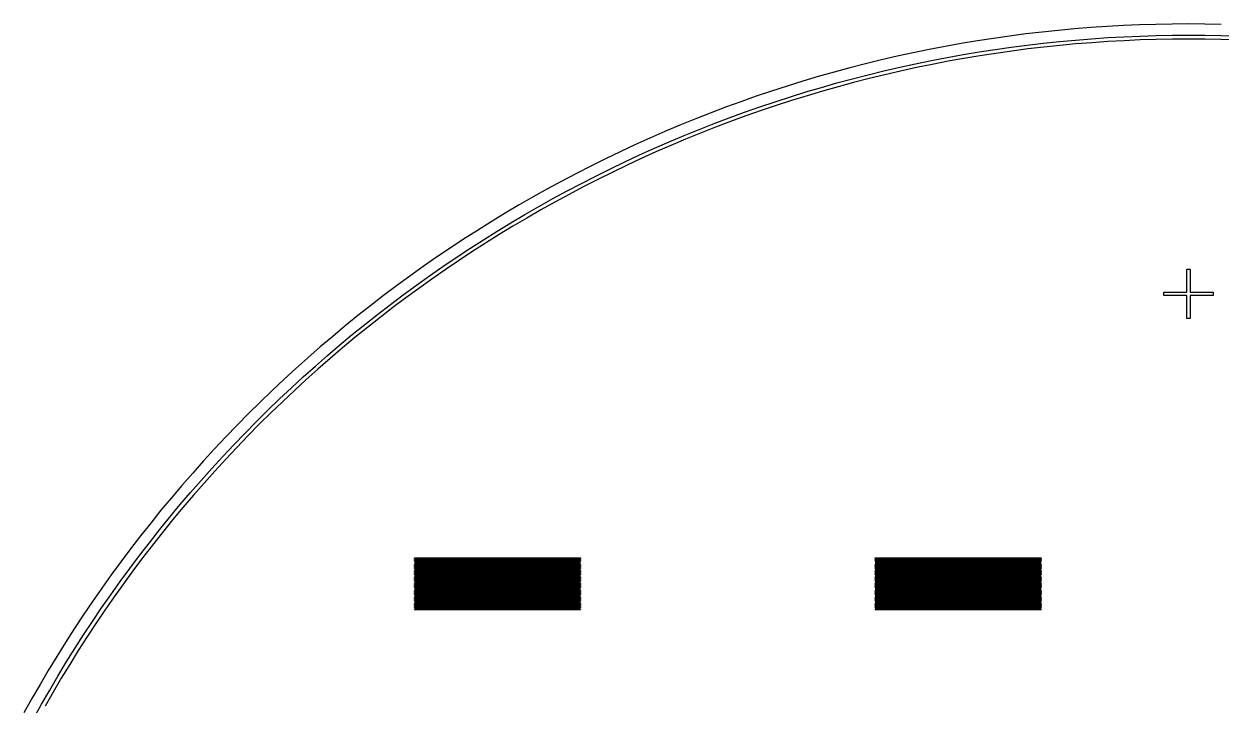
# Model space of a CAD drawing. Extents: x -16 to 83, y -18 to 83.
# Drawn here: x -11.99 to 33.48, y 56.89 to 82.75 of the extents above; entities that cross this region are included whole.
import ezdxf

# ---------------------------------------------------------------- set-up
doc = ezdxf.new("R2010")
doc.units = 0

msp = doc.modelspace()

# ---------------------------------------------------------------- linework, layer by layer
for p, q in [((26.0683, 82.3702), (25.4537, 82.2906)), ((26.6838, 82.4423), (26.0683, 82.3702)), ((27.3001, 82.5068), (26.6838, 82.4423)), ((27.9172, 82.5638), (27.3001, 82.5068)), ((28.535, 82.6132), (27.9172, 82.5638)), ((29.1533, 82.655), (28.535, 82.6132)), ((29.7721, 82.6892), (29.1533, 82.655)), ((30.3912, 82.7158), (29.7721, 82.6892)), ((31.0107, 82.7348), (30.3912, 82.7158)), ((31.6303, 82.7462), (31.0107, 82.7348)), ((31.0211, 82.3099), (31.6355, 82.3212)), ((32.25, 82.75), (31.6303, 82.7462)), ((31.6355, 82.3212), (32.25, 82.325)), ((32.8697, 82.7462), (32.25, 82.75)), ((32.25, 82.325), (32.8645, 82.3212)), ((32.8645, 82.3212), (33.4789, 82.3099)), ((33.4893, 82.7348), (32.8697, 82.7462)), ((23.0065, 81.8968), (22.3979, 81.7796)), ((23.6164, 82.0065), (23.0065, 81.8968)), ((24.2277, 82.1087), (23.6164, 82.0065)), ((24.8401, 82.2034), (24.2277, 82.1087)), ((25.4537, 82.2906), (24.8401, 82.2034)), ((24.9025, 81.783), (25.5109, 81.8694)), ((25.5109, 81.8694), (26.1203, 81.9484)), ((26.1203, 81.9484), (26.7306, 82.0199)), ((26.7472, 81.8708), (26.1387, 81.7995)), ((26.7306, 82.0199), (27.3418, 82.0839)), ((27.3565, 81.9346), (26.7472, 81.8708)), ((27.3418, 82.0839), (27.9537, 82.1404)), ((27.9666, 81.9909), (27.3565, 81.9346)), ((27.9537, 82.1404), (28.5663, 82.1893)), ((28.5773, 82.0397), (27.9666, 81.9909)), ((28.5663, 82.1893), (29.1794, 82.2308)), ((29.1886, 82.081), (28.5773, 82.0397)), ((29.1794, 82.2308), (29.7929, 82.2647)), ((29.8003, 82.1149), (29.1886, 82.081)), ((29.7929, 82.2647), (30.4069, 82.2911)), ((30.4124, 82.1412), (29.8003, 82.1149)), ((30.4069, 82.2911), (31.0211, 82.3099)), ((31.0248, 82.16), (30.4124, 82.1412)), ((31.6373, 82.1712), (31.0248, 82.16)), ((32.25, 82.175), (31.6373, 82.1712)), ((32.8627, 82.1712), (32.25, 82.175)), ((33.4752, 82.16), (32.8627, 82.1712)), ((34.0876, 82.1412), (33.4752, 82.16)), ((33.4789, 82.3099), (34.0931, 82.2911)), ((21.1854, 81.5229), (20.5816, 81.3835)), ((21.7909, 81.655), (21.1854, 81.5229)), ((22.3979, 81.7796), (21.7909, 81.655)), ((22.4809, 81.3628), (23.0843, 81.479)), ((23.0843, 81.479), (23.6891, 81.5878)), ((23.7147, 81.44), (23.1117, 81.3315)), ((23.6891, 81.5878), (24.2952, 81.6891)), ((24.319, 81.541), (23.7147, 81.44)), ((24.2952, 81.6891), (24.9025, 81.783)), ((24.9245, 81.6346), (24.319, 81.541)), ((25.5311, 81.7208), (24.9245, 81.6346)), ((26.1387, 81.7995), (25.5311, 81.7208)), ((19.3793, 81.0823), (18.781, 80.9207)), ((19.9795, 81.2366), (19.3793, 81.0823)), ((20.5816, 81.3835), (19.9795, 81.2366)), ((20.0828, 80.8243), (20.6798, 80.97)), ((20.6798, 80.97), (21.2785, 81.1083)), ((21.3114, 80.9619), (20.7144, 80.824)), ((21.2785, 81.1083), (21.8789, 81.2392)), ((21.91, 81.0925), (21.3114, 80.9619)), ((21.8789, 81.2392), (22.4809, 81.3628)), ((22.5101, 81.2157), (21.91, 81.0925)), ((23.1117, 81.3315), (22.5101, 81.2157)), ((17.5906, 80.5755), (16.9987, 80.392)), ((18.1848, 80.7517), (17.5906, 80.5755)), ((18.781, 80.9207), (18.1848, 80.7517)), ((18.3031, 80.3436), (18.8944, 80.5111)), ((18.8944, 80.5111), (19.4876, 80.6713)), ((19.5258, 80.5263), (18.9344, 80.3665)), ((19.4876, 80.6713), (20.0828, 80.8243)), ((20.1192, 80.6788), (19.5258, 80.5263)), ((20.7144, 80.824), (20.1192, 80.6788)), ((16.4091, 80.2012), (15.8218, 80.0032)), ((16.9987, 80.392), (16.4091, 80.2012)), ((17.1271, 79.9868), (17.714, 80.1688)), ((17.714, 80.1688), (18.3031, 80.3436)), ((18.3449, 80.1995), (17.7575, 80.0252)), ((18.9344, 80.3665), (18.3449, 80.1995)), ((14.6549, 79.5856), (14.0753, 79.3661)), ((15.2371, 79.798), (14.6549, 79.5856)), ((15.8218, 80.0032), (15.2371, 79.798)), ((15.3802, 79.3978), (15.9601, 79.6013)), ((15.9601, 79.6013), (16.5424, 79.7976)), ((16.5894, 79.6552), (16.0089, 79.4594)), ((16.5424, 79.7976), (17.1271, 79.9868)), ((17.1724, 79.8438), (16.5894, 79.6552)), ((17.7575, 80.0252), (17.1724, 79.8438)), ((13.4985, 79.1396), (12.9245, 78.9059)), ((14.0753, 79.3661), (13.4985, 79.1396)), ((14.2283, 78.9696), (14.8029, 79.1872)), ((14.8029, 79.1872), (15.3802, 79.3978)), ((15.4308, 79.2566), (14.8552, 79.0466)), ((16.0089, 79.4594), (15.4308, 79.2566)), ((12.9245, 78.9059), (12.3534, 78.6652)), ((13.0871, 78.5133), (13.6563, 78.7449)), ((13.6563, 78.7449), (14.2283, 78.9696)), ((14.2822, 78.8297), (13.712, 78.6057)), ((14.8552, 79.0466), (14.2822, 78.8297)), ((11.7853, 78.4176), (11.2203, 78.163)), ((12.3534, 78.6652), (11.7853, 78.4176)), ((11.9576, 78.0291), (12.5209, 78.2746)), ((12.5209, 78.2746), (13.0871, 78.5133)), ((13.1445, 78.3747), (12.58, 78.1367)), ((13.712, 78.6057), (13.1445, 78.3747)), ((10.6585, 77.9015), (10.0999, 77.6331)), ((11.2203, 78.163), (10.6585, 77.9015)), ((10.8402, 77.5173), (11.3973, 77.7766)), ((11.3973, 77.7766), (11.9576, 78.0291)), ((12.0183, 77.8919), (11.4598, 77.6402)), ((12.58, 78.1367), (12.0183, 77.8919)), ((9.54463, 77.3578), (8.9928, 77.0758)), ((10.0999, 77.6331), (9.54463, 77.3578)), ((10.2863, 77.2511), (10.8402, 77.5173)), ((10.9043, 77.3817), (10.3521, 77.1163)), ((11.4598, 77.6402), (10.9043, 77.3817)), ((8.9928, 77.0758), (8.44447, 76.787)), ((9.18854, 76.6985), (9.73572, 76.9782)), ((9.73572, 76.9782), (10.2863, 77.2511)), ((10.3521, 77.1163), (9.80316, 76.8442)), ((7.89972, 76.4915), (7.35864, 76.1894)), ((8.44447, 76.787), (7.89972, 76.4915)), ((8.10466, 76.1192), (8.64482, 76.4122)), ((8.64482, 76.4122), (9.18854, 76.6985)), ((9.25761, 76.5654), (8.71553, 76.2799)), ((9.80316, 76.8442), (9.25761, 76.5654)), ((7.35864, 76.1894), (6.82132, 75.8806)), ((7.56813, 75.8196), (8.10466, 76.1192)), ((8.17699, 75.9878), (7.64206, 75.6891)), ((8.71553, 76.2799), (8.17699, 75.9878)), ((6.28781, 75.5653), (5.75822, 75.2434)), ((6.82132, 75.8806), (6.28781, 75.5653)), ((6.50632, 75.2008), (7.03532, 75.5134)), ((7.03532, 75.5134), (7.56813, 75.8196)), ((7.64206, 75.6891), (7.11086, 75.3838)), ((5.75822, 75.2434), (5.23262, 74.9151)), ((5.98119, 74.8816), (6.50632, 75.2008)), ((6.58342, 75.0721), (6.05986, 74.7539)), ((7.11086, 75.3838), (6.58342, 75.0721)), ((4.71109, 74.5803), (4.19371, 74.2392)), ((5.23262, 74.9151), (4.71109, 74.5803)), ((5.46001, 74.556), (5.98119, 74.8816)), ((6.05986, 74.7539), (5.54025, 74.4293)), ((4.19371, 74.2392), (3.68056, 73.8918)), ((4.42982, 73.8858), (4.94286, 74.2241)), ((4.94286, 74.2241), (5.46001, 74.556)), ((5.54025, 74.4293), (5.02466, 74.0984)), ((3.68056, 73.8918), (3.17169, 73.538)), ((3.92099, 73.5413), (4.42982, 73.8858)), ((4.51317, 73.7611), (4.00584, 73.4176)), ((5.02466, 74.0984), (4.51317, 73.7611)), ((3.17169, 73.538), (2.66722, 73.1781)), ((3.41641, 73.1906), (3.92099, 73.5413)), ((4.00584, 73.4176), (3.50278, 73.0679)), ((32.1875, 72.5625), (32.1875, 73.4375)), ((32.1875, 73.4375), (32.3125, 73.4375)), ((32.3125, 73.4375), (32.3125, 72.5625)), ((2.16719, 72.812), (1.67169, 72.4398)), ((2.66722, 73.1781), (2.16719, 72.812)), ((2.42036, 72.4706), (2.91618, 72.8336)), ((2.91618, 72.8336), (3.41641, 73.1906)), ((3.50278, 73.0679), (3.00404, 72.7121)), ((1.67169, 72.4398), (1.18082, 72.0615)), ((1.92905, 72.1015), (2.42036, 72.4706)), ((2.50972, 72.3501), (2.01987, 71.9821)), ((3.00404, 72.7121), (2.50972, 72.3501)), ((31.3125, 72.4375), (31.3125, 72.5625)), ((31.3125, 72.5625), (32.1875, 72.5625)), ((32.1875, 72.4375), (31.3125, 72.4375)), ((32.1875, 71.5625), (32.1875, 72.4375)), ((32.3125, 72.5625), (33.1875, 72.5625)), ((33.1875, 72.4375), (32.3125, 72.4375)), ((32.3125, 72.4375), (32.3125, 71.5625)), ((33.1875, 72.5625), (33.1875, 72.4375)), ((1.18082, 72.0615), (0.69459, 71.6772)), ((1.44229, 71.7264), (1.92905, 72.1015)), ((2.01987, 71.9821), (1.53458, 71.6082)), ((0.69459, 71.6772), (0.21315, 71.287)), ((0.96018, 71.3454), (1.44229, 71.7264)), ((1.53458, 71.6082), (1.05389, 71.2283)), ((32.3125, 71.5625), (32.1875, 71.5625)), ((0.21315, 71.287), (-0.26349, 70.8909)), ((0.01015, 70.5658), (0.48276, 70.9585)), ((0.48276, 70.9585), (0.96018, 71.3454)), ((1.05389, 71.2283), (0.57793, 70.8425)), ((-0.73523, 70.489), (-1.202, 70.0814)), ((-0.26349, 70.8909), (-0.73523, 70.489)), ((-0.45763, 70.1672), (0.01015, 70.5658)), ((0.57793, 70.8425), (0.10672, 70.451)), ((-1.202, 70.0814), (-1.66373, 69.668)), ((-0.92047, 69.763), (-0.45763, 70.1672)), ((-0.35965, 70.0536), (-0.82111, 69.6506)), ((0.10672, 70.451), (-0.35965, 70.0536)), ((-1.66373, 69.668), (-2.12035, 69.249)), ((-1.37831, 69.3531), (-0.92047, 69.763)), ((-0.82111, 69.6506), (-1.27757, 69.242)), ((-2.12035, 69.249), (-2.57179, 68.8245)), ((-1.83109, 68.9377), (-1.37831, 69.3531)), ((-1.27757, 69.242), (-1.729, 68.8278)), ((-2.57179, 68.8245), (-3.01799, 68.3944)), ((-2.27873, 68.5167), (-1.83109, 68.9377)), ((-1.729, 68.8278), (-2.17531, 68.408)), ((-3.01799, 68.3944), (-3.45889, 67.9589)), ((-2.72119, 68.0902), (-2.27873, 68.5167)), ((-2.17531, 68.408), (-2.61642, 67.9828)), ((-3.45889, 67.9589), (-3.89439, 67.518)), ((-3.15837, 67.6584), (-2.72119, 68.0902)), ((-2.61642, 67.9828), (-3.05231, 67.5523)), ((-3.89439, 67.518), (-4.32448, 67.0718)), ((-3.59021, 67.2212), (-3.15837, 67.6584)), ((-3.05231, 67.5523), (-3.48285, 67.1164)), ((-4.32448, 67.0718), (-4.74904, 66.6203)), ((-4.01666, 66.7787), (-3.59021, 67.2212)), ((-3.48285, 67.1164), (-3.90804, 66.6753)), ((-4.74904, 66.6203), (-5.16803, 66.1637)), ((-4.43765, 66.3311), (-4.01666, 66.7787)), ((-3.90804, 66.6753), (-4.32776, 66.229)), ((-5.16803, 66.1637), (-5.58138, 65.702)), ((-4.85312, 65.8783), (-4.43765, 66.3311)), ((-4.32776, 66.229), (-4.74197, 65.7776)), ((-5.58138, 65.702), (-5.98904, 65.2352)), ((-5.263, 65.4205), (-4.85312, 65.8783)), ((-4.74197, 65.7776), (-5.15063, 65.3211)), ((-5.98904, 65.2352), (-6.39095, 64.7635)), ((-5.66722, 64.9576), (-5.263, 65.4205)), ((-5.15063, 65.3211), (-5.55365, 64.8596)), ((-6.39095, 64.7635), (-6.78702, 64.2868)), ((-6.06575, 64.4899), (-5.66722, 64.9576)), ((-5.55365, 64.8596), (-5.95097, 64.3933)), ((-6.78702, 64.2868), (-7.17723, 63.8054)), ((-6.4585, 64.0172), (-6.06575, 64.4899)), ((-5.95097, 64.3933), (-6.34254, 63.9221)), ((-7.17723, 63.8054), (-7.56149, 63.3192)), ((-6.84541, 63.5398), (-6.4585, 64.0172)), ((-6.34254, 63.9221), (-6.7283, 63.4461)), ((-7.56149, 63.3192), (-7.93976, 62.8283)), ((-7.22644, 63.0577), (-6.84541, 63.5398)), ((-6.7283, 63.4461), (-7.10818, 62.9654)), ((-7.93976, 62.8283), (-8.31198, 62.3328)), ((-7.60153, 62.571), (-7.22644, 63.0577)), ((-7.10818, 62.9654), (-7.48215, 62.4801)), ((-8.31198, 62.3328), (-8.67809, 61.8328)), ((-7.97061, 62.0796), (-7.60153, 62.571)), ((-7.48215, 62.4801), (-7.85013, 61.9903)), ((2.85001, 62.475), (2.85001, 62.485)), ((2.85001, 62.485), (9.14999, 62.485)), ((9.14999, 62.475), (2.85001, 62.475)), ((2.85001, 62.435), (2.85001, 62.445)), ((2.85001, 62.445), (9.14999, 62.445)), ((9.14999, 62.435), (2.85001, 62.435)), ((2.85001, 62.395), (2.85001, 62.405)), ((2.85001, 62.405), (9.14999, 62.405)), ((9.14999, 62.395), (2.85001, 62.395)), ((2.85001, 62.355), (2.85001, 62.365)), ((2.85001, 62.365), (9.14999, 62.365)), ((9.14999, 62.355), (2.85001, 62.355)), ((2.85001, 62.315), (2.85001, 62.325)), ((2.85001, 62.325), (9.14999, 62.325)), ((9.14999, 62.315), (2.85001, 62.315)), ((9.14999, 62.485), (9.14999, 62.475)), ((9.14999, 62.445), (9.14999, 62.435)), ((9.14999, 62.405), (9.14999, 62.395)), ((9.14999, 62.365), (9.14999, 62.355)), ((9.14999, 62.325), (9.14999, 62.315)), ((20.35, 62.475), (20.35, 62.485)), ((20.35, 62.485), (26.65, 62.485)), ((26.65, 62.475), (20.35, 62.475)), ((20.35, 62.435), (20.35, 62.445)), ((20.35, 62.445), (26.65, 62.445)), ((26.65, 62.435), (20.35, 62.435)), ((20.35, 62.395), (20.35, 62.405)), ((20.35, 62.405), (26.65, 62.405)), ((26.65, 62.395), (20.35, 62.395)), ((20.35, 62.355), (20.35, 62.365)), ((20.35, 62.365), (26.65, 62.365)), ((26.65, 62.355), (20.35, 62.355)), ((20.35, 62.315), (20.35, 62.325)), ((20.35, 62.325), (26.65, 62.325)), ((26.65, 62.315), (20.35, 62.315)), ((26.65, 62.485), (26.65, 62.475)), ((26.65, 62.445), (26.65, 62.435)), ((26.65, 62.405), (26.65, 62.395)), ((26.65, 62.365), (26.65, 62.355)), ((26.65, 62.325), (26.65, 62.315)), ((-8.33363, 61.5838), (-7.97061, 62.0796)), ((-7.85013, 61.9903), (-8.21207, 61.496)), ((2.85001, 62.275), (2.85001, 62.285)), ((2.85001, 62.285), (9.14999, 62.285)), ((9.14999, 62.275), (2.85001, 62.275)), ((2.85001, 62.235), (2.85001, 62.245)), ((2.85001, 62.245), (9.14999, 62.245)), ((9.14999, 62.235), (2.85001, 62.235)), ((2.85001, 62.195), (2.85001, 62.205)), ((2.85001, 62.205), (9.14999, 62.205)), ((9.14999, 62.195), (2.85001, 62.195)), ((2.85001, 62.155), (2.85001, 62.165)), ((2.85001, 62.165), (9.14999, 62.165)), ((9.14999, 62.155), (2.85001, 62.155)), ((2.85001, 62.115), (2.85001, 62.125)), ((2.85001, 62.125), (9.14999, 62.125)), ((9.14999, 62.115), (2.85001, 62.115)), ((2.85001, 62.075), (2.85001, 62.085)), ((2.85001, 62.085), (9.14999, 62.085)), ((9.14999, 62.075), (2.85001, 62.075)), ((2.85001, 62.035), (2.85001, 62.045)), ((2.85001, 62.045), (9.14999, 62.045)), ((9.14999, 62.035), (2.85001, 62.035)), ((2.85001, 61.995), (2.85001, 62.005)), ((2.85001, 62.005), (9.14999, 62.005)), ((9.14999, 61.995), (2.85001, 61.995)), ((2.85001, 61.955), (2.85001, 61.965)), ((2.85001, 61.965), (9.14999, 61.965)), ((9.14999, 61.955), (2.85001, 61.955)), ((2.85001, 61.915), (2.85001, 61.925)), ((2.85001, 61.925), (9.14999, 61.925)), ((9.14999, 61.915), (2.85001, 61.915)), ((2.85001, 61.875), (2.85001, 61.885)), ((2.85001, 61.885), (9.14999, 61.885)), ((9.14999, 61.875), (2.85001, 61.875)), ((9.14999, 62.285), (9.14999, 62.275)), ((9.14999, 62.245), (9.14999, 62.235)), ((9.14999, 62.205), (9.14999, 62.195)), ((9.14999, 62.165), (9.14999, 62.155)), ((9.14999, 62.125), (9.14999, 62.115)), ((9.14999, 62.085), (9.14999, 62.075)), ((9.14999, 62.045), (9.14999, 62.035)), ((9.14999, 62.005), (9.14999, 61.995)), ((9.14999, 61.965), (9.14999, 61.955)), ((9.14999, 61.925), (9.14999, 61.915)), ((9.14999, 61.885), (9.14999, 61.875)), ((20.35, 62.275), (20.35, 62.285)), ((20.35, 62.285), (26.65, 62.285)), ((26.65, 62.275), (20.35, 62.275)), ((20.35, 62.235), (20.35, 62.245)), ((20.35, 62.245), (26.65, 62.245)), ((26.65, 62.235), (20.35, 62.235)), ((20.35, 62.195), (20.35, 62.205)), ((20.35, 62.205), (26.65, 62.205)), ((26.65, 62.195), (20.35, 62.195)), ((20.35, 62.155), (20.35, 62.165)), ((20.35, 62.165), (26.65, 62.165)), ((26.65, 62.155), (20.35, 62.155)), ((20.35, 62.115), (20.35, 62.125)), ((20.35, 62.125), (26.65, 62.125)), ((26.65, 62.115), (20.35, 62.115)), ((20.35, 62.075), (20.35, 62.085)), ((20.35, 62.085), (26.65, 62.085)), ((26.65, 62.075), (20.35, 62.075)), ((20.35, 62.035), (20.35, 62.045)), ((20.35, 62.045), (26.65, 62.045)), ((26.65, 62.035), (20.35, 62.035)), ((20.35, 61.995), (20.35, 62.005)), ((20.35, 62.005), (26.65, 62.005)), ((26.65, 61.995), (20.35, 61.995)), ((20.35, 61.955), (20.35, 61.965)), ((20.35, 61.965), (26.65, 61.965)), ((26.65, 61.955), (20.35, 61.955)), ((20.35, 61.915), (20.35, 61.925)), ((20.35, 61.925), (26.65, 61.925)), ((26.65, 61.915), (20.35, 61.915)), ((20.35, 61.875), (20.35, 61.885)), ((20.35, 61.885), (26.65, 61.885)), ((26.65, 61.875), (20.35, 61.875)), ((26.65, 62.285), (26.65, 62.275)), ((26.65, 62.245), (26.65, 62.235)), ((26.65, 62.205), (26.65, 62.195)), ((26.65, 62.165), (26.65, 62.155)), ((26.65, 62.125), (26.65, 62.115)), ((26.65, 62.085), (26.65, 62.075)), ((26.65, 62.045), (26.65, 62.035)), ((26.65, 62.005), (26.65, 61.995)), ((26.65, 61.965), (26.65, 61.955)), ((26.65, 61.925), (26.65, 61.915)), ((26.65, 61.885), (26.65, 61.875)), ((-8.67809, 61.8328), (-9.03802, 61.3283)), ((-8.69055, 61.0836), (-8.33363, 61.5838)), ((-8.21207, 61.496), (-8.56792, 60.9972)), ((2.85001, 61.835), (2.85001, 61.845)), ((2.85001, 61.845), (9.14999, 61.845)), ((9.14999, 61.835), (2.85001, 61.835)), ((2.85001, 61.795), (2.85001, 61.805)), ((2.85001, 61.805), (9.14999, 61.805)), ((9.14999, 61.795), (2.85001, 61.795)), ((2.85001, 61.755), (2.85001, 61.765)), ((2.85001, 61.765), (9.14999, 61.765)), ((9.14999, 61.755), (2.85001, 61.755)), ((2.85001, 61.715), (2.85001, 61.725)), ((2.85001, 61.725), (9.14999, 61.725)), ((9.14999, 61.715), (2.85001, 61.715)), ((2.85001, 61.675), (2.85001, 61.685)), ((2.85001, 61.685), (9.14999, 61.685)), ((9.14999, 61.675), (2.85001, 61.675)), ((2.85001, 61.635), (2.85001, 61.645)), ((2.85001, 61.645), (9.14999, 61.645)), ((9.14999, 61.635), (2.85001, 61.635)), ((2.85001, 61.595), (2.85001, 61.605)), ((2.85001, 61.605), (9.14999, 61.605)), ((9.14999, 61.595), (2.85001, 61.595)), ((2.85001, 61.555), (2.85001, 61.565)), ((2.85001, 61.565), (9.14999, 61.565)), ((9.14999, 61.555), (2.85001, 61.555)), ((2.85001, 61.515), (2.85001, 61.525)), ((2.85001, 61.525), (9.14999, 61.525)), ((9.14999, 61.515), (2.85001, 61.515)), ((2.85001, 61.475), (2.85001, 61.485)), ((2.85001, 61.485), (9.14999, 61.485)), ((9.14999, 61.475), (2.85001, 61.475)), ((2.85001, 61.435), (2.85001, 61.445)), ((2.85001, 61.445), (9.14999, 61.445)), ((9.14999, 61.435), (2.85001, 61.435)), ((2.85001, 61.395), (2.85001, 61.405)), ((2.85001, 61.405), (9.14999, 61.405)), ((9.14999, 61.395), (2.85001, 61.395)), ((9.14999, 61.845), (9.14999, 61.835)), ((9.14999, 61.805), (9.14999, 61.795)), ((9.14999, 61.765), (9.14999, 61.755)), ((9.14999, 61.725), (9.14999, 61.715)), ((9.14999, 61.685), (9.14999, 61.675)), ((9.14999, 61.645), (9.14999, 61.635)), ((9.14999, 61.605), (9.14999, 61.595)), ((9.14999, 61.565), (9.14999, 61.555)), ((9.14999, 61.525), (9.14999, 61.515)), ((9.14999, 61.485), (9.14999, 61.475)), ((9.14999, 61.445), (9.14999, 61.435)), ((9.14999, 61.405), (9.14999, 61.395)), ((20.35, 61.835), (20.35, 61.845)), ((20.35, 61.845), (26.65, 61.845)), ((26.65, 61.835), (20.35, 61.835)), ((20.35, 61.795), (20.35, 61.805)), ((20.35, 61.805), (26.65, 61.805)), ((26.65, 61.795), (20.35, 61.795)), ((20.35, 61.755), (20.35, 61.765)), ((20.35, 61.765), (26.65, 61.765)), ((26.65, 61.755), (20.35, 61.755)), ((20.35, 61.715), (20.35, 61.725)), ((20.35, 61.725), (26.65, 61.725)), ((26.65, 61.715), (20.35, 61.715)), ((20.35, 61.675), (20.35, 61.685)), ((20.35, 61.685), (26.65, 61.685)), ((26.65, 61.675), (20.35, 61.675)), ((20.35, 61.635), (20.35, 61.645)), ((20.35, 61.645), (26.65, 61.645)), ((26.65, 61.635), (20.35, 61.635)), ((20.35, 61.595), (20.35, 61.605)), ((20.35, 61.605), (26.65, 61.605)), ((26.65, 61.595), (20.35, 61.595)), ((20.35, 61.555), (20.35, 61.565)), ((20.35, 61.565), (26.65, 61.565)), ((26.65, 61.555), (20.35, 61.555)), ((20.35, 61.515), (20.35, 61.525)), ((20.35, 61.525), (26.65, 61.525)), ((26.65, 61.515), (20.35, 61.515)), ((20.35, 61.475), (20.35, 61.485)), ((20.35, 61.485), (26.65, 61.485)), ((26.65, 61.475), (20.35, 61.475)), ((20.35, 61.435), (20.35, 61.445)), ((20.35, 61.445), (26.65, 61.445)), ((26.65, 61.435), (20.35, 61.435)), ((20.35, 61.395), (20.35, 61.405)), ((20.35, 61.405), (26.65, 61.405)), ((26.65, 61.395), (20.35, 61.395)), ((26.65, 61.845), (26.65, 61.835)), ((26.65, 61.805), (26.65, 61.795)), ((26.65, 61.765), (26.65, 61.755)), ((26.65, 61.725), (26.65, 61.715)), ((26.65, 61.685), (26.65, 61.675)), ((26.65, 61.645), (26.65, 61.635)), ((26.65, 61.605), (26.65, 61.595)), ((26.65, 61.565), (26.65, 61.555)), ((26.65, 61.525), (26.65, 61.515)), ((26.65, 61.485), (26.65, 61.475)), ((26.65, 61.445), (26.65, 61.435)), ((26.65, 61.405), (26.65, 61.395)), ((-9.03802, 61.3283), (-9.39175, 60.8194)), ((-9.04131, 60.579), (-8.69055, 61.0836)), ((-8.56792, 60.9972), (-8.91762, 60.4942)), ((2.85001, 61.355), (2.85001, 61.365)), ((2.85001, 61.365), (9.14999, 61.365)), ((9.14999, 61.355), (2.85001, 61.355)), ((2.85001, 61.315), (2.85001, 61.325)), ((2.85001, 61.325), (9.14999, 61.325)), ((9.14999, 61.315), (2.85001, 61.315)), ((2.85001, 61.275), (2.85001, 61.285)), ((2.85001, 61.285), (9.14999, 61.285)), ((9.14999, 61.275), (2.85001, 61.275)), ((2.85001, 61.235), (2.85001, 61.245)), ((2.85001, 61.245), (9.14999, 61.245)), ((9.14999, 61.235), (2.85001, 61.235)), ((2.85001, 61.195), (2.85001, 61.205)), ((2.85001, 61.205), (9.14999, 61.205)), ((9.14999, 61.195), (2.85001, 61.195)), ((2.85001, 61.155), (2.85001, 61.165)), ((2.85001, 61.165), (9.14999, 61.165)), ((9.14999, 61.155), (2.85001, 61.155)), ((2.85001, 61.115), (2.85001, 61.125)), ((2.85001, 61.125), (9.14999, 61.125)), ((9.14999, 61.115), (2.85001, 61.115)), ((2.85001, 61.075), (2.85001, 61.085)), ((2.85001, 61.085), (9.14999, 61.085)), ((9.14999, 61.075), (2.85001, 61.075)), ((2.85001, 61.035), (2.85001, 61.045)), ((2.85001, 61.045), (9.14999, 61.045)), ((9.14999, 61.035), (2.85001, 61.035)), ((2.85001, 60.995), (2.85001, 61.005)), ((2.85001, 61.005), (9.14999, 61.005)), ((9.14999, 60.995), (2.85001, 60.995)), ((2.85001, 60.955), (2.85001, 60.965)), ((2.85001, 60.965), (9.14999, 60.965)), ((9.14999, 60.955), (2.85001, 60.955)), ((9.14999, 61.365), (9.14999, 61.355)), ((9.14999, 61.325), (9.14999, 61.315)), ((9.14999, 61.285), (9.14999, 61.275)), ((9.14999, 61.245), (9.14999, 61.235)), ((9.14999, 61.205), (9.14999, 61.195)), ((9.14999, 61.165), (9.14999, 61.155)), ((9.14999, 61.125), (9.14999, 61.115)), ((9.14999, 61.085), (9.14999, 61.075)), ((9.14999, 61.045), (9.14999, 61.035)), ((9.14999, 61.005), (9.14999, 60.995)), ((9.14999, 60.965), (9.14999, 60.955)), ((20.35, 61.355), (20.35, 61.365)), ((20.35, 61.365), (26.65, 61.365)), ((26.65, 61.355), (20.35, 61.355)), ((20.35, 61.315), (20.35, 61.325)), ((20.35, 61.325), (26.65, 61.325)), ((26.65, 61.315), (20.35, 61.315)), ((20.35, 61.275), (20.35, 61.285)), ((20.35, 61.285), (26.65, 61.285)), ((26.65, 61.275), (20.35, 61.275)), ((20.35, 61.235), (20.35, 61.245)), ((20.35, 61.245), (26.65, 61.245)), ((26.65, 61.235), (20.35, 61.235)), ((20.35, 61.195), (20.35, 61.205)), ((20.35, 61.205), (26.65, 61.205)), ((26.65, 61.195), (20.35, 61.195)), ((20.35, 61.155), (20.35, 61.165)), ((20.35, 61.165), (26.65, 61.165)), ((26.65, 61.155), (20.35, 61.155)), ((20.35, 61.115), (20.35, 61.125)), ((20.35, 61.125), (26.65, 61.125)), ((26.65, 61.115), (20.35, 61.115)), ((20.35, 61.075), (20.35, 61.085)), ((20.35, 61.085), (26.65, 61.085)), ((26.65, 61.075), (20.35, 61.075)), ((20.35, 61.035), (20.35, 61.045)), ((20.35, 61.045), (26.65, 61.045)), ((26.65, 61.035), (20.35, 61.035)), ((20.35, 60.995), (20.35, 61.005)), ((20.35, 61.005), (26.65, 61.005)), ((26.65, 60.995), (20.35, 60.995)), ((20.35, 60.955), (20.35, 60.965)), ((20.35, 60.965), (26.65, 60.965)), ((26.65, 60.955), (20.35, 60.955)), ((26.65, 61.365), (26.65, 61.355)), ((26.65, 61.325), (26.65, 61.315)), ((26.65, 61.285), (26.65, 61.275)), ((26.65, 61.245), (26.65, 61.235)), ((26.65, 61.205), (26.65, 61.195)), ((26.65, 61.165), (26.65, 61.155)), ((26.65, 61.125), (26.65, 61.115)), ((26.65, 61.085), (26.65, 61.075)), ((26.65, 61.045), (26.65, 61.035)), ((26.65, 61.005), (26.65, 60.995)), ((26.65, 60.965), (26.65, 60.955)), ((-9.39175, 60.8194), (-9.73921, 60.3063)), ((-9.38583, 60.0702), (-9.04131, 60.579)), ((-8.91762, 60.4942), (-9.26111, 59.9868)), ((2.85001, 60.915), (2.85001, 60.925)), ((2.85001, 60.925), (9.14999, 60.925)), ((9.14999, 60.915), (2.85001, 60.915)), ((2.85001, 60.875), (2.85001, 60.885)), ((2.85001, 60.885), (9.14999, 60.885)), ((9.14999, 60.875), (2.85001, 60.875)), ((2.85001, 60.835), (2.85001, 60.845)), ((2.85001, 60.845), (9.14999, 60.845)), ((9.14999, 60.835), (2.85001, 60.835)), ((2.85001, 60.795), (2.85001, 60.805)), ((2.85001, 60.805), (9.14999, 60.805)), ((9.14999, 60.795), (2.85001, 60.795)), ((2.85001, 60.755), (2.85001, 60.765)), ((2.85001, 60.765), (9.14999, 60.765)), ((9.14999, 60.755), (2.85001, 60.755)), ((2.85001, 60.715), (2.85001, 60.725)), ((2.85001, 60.725), (9.14999, 60.725)), ((9.14999, 60.715), (2.85001, 60.715)), ((2.85001, 60.675), (2.85001, 60.685)), ((2.85001, 60.685), (9.14999, 60.685)), ((9.14999, 60.675), (2.85001, 60.675)), ((2.85001, 60.635), (2.85001, 60.645)), ((2.85001, 60.645), (9.14999, 60.645)), ((9.14999, 60.635), (2.85001, 60.635)), ((2.85001, 60.595), (2.85001, 60.605)), ((2.85001, 60.605), (9.14999, 60.605)), ((9.14999, 60.595), (2.85001, 60.595)), ((2.85001, 60.555), (2.85001, 60.565)), ((2.85001, 60.565), (9.14999, 60.565)), ((9.14999, 60.555), (2.85001, 60.555)), ((2.85001, 60.515), (2.85001, 60.525)), ((2.85001, 60.525), (9.14999, 60.525)), ((9.14999, 60.515), (2.85001, 60.515)), ((9.14999, 60.925), (9.14999, 60.915)), ((9.14999, 60.885), (9.14999, 60.875)), ((9.14999, 60.845), (9.14999, 60.835)), ((9.14999, 60.805), (9.14999, 60.795)), ((9.14999, 60.765), (9.14999, 60.755)), ((9.14999, 60.725), (9.14999, 60.715)), ((9.14999, 60.685), (9.14999, 60.675)), ((9.14999, 60.645), (9.14999, 60.635)), ((9.14999, 60.605), (9.14999, 60.595)), ((9.14999, 60.565), (9.14999, 60.555)), ((9.14999, 60.525), (9.14999, 60.515)), ((20.35, 60.915), (20.35, 60.925)), ((20.35, 60.925), (26.65, 60.925)), ((26.65, 60.915), (20.35, 60.915)), ((20.35, 60.875), (20.35, 60.885)), ((20.35, 60.885), (26.65, 60.885)), ((26.65, 60.875), (20.35, 60.875)), ((20.35, 60.835), (20.35, 60.845)), ((20.35, 60.845), (26.65, 60.845)), ((26.65, 60.835), (20.35, 60.835)), ((20.35, 60.795), (20.35, 60.805)), ((20.35, 60.805), (26.65, 60.805)), ((26.65, 60.795), (20.35, 60.795)), ((20.35, 60.755), (20.35, 60.765)), ((20.35, 60.765), (26.65, 60.765)), ((26.65, 60.755), (20.35, 60.755)), ((20.35, 60.715), (20.35, 60.725)), ((20.35, 60.725), (26.65, 60.725)), ((26.65, 60.715), (20.35, 60.715)), ((20.35, 60.675), (20.35, 60.685)), ((20.35, 60.685), (26.65, 60.685)), ((26.65, 60.675), (20.35, 60.675)), ((20.35, 60.635), (20.35, 60.645)), ((20.35, 60.645), (26.65, 60.645)), ((26.65, 60.635), (20.35, 60.635)), ((20.35, 60.595), (20.35, 60.605)), ((20.35, 60.605), (26.65, 60.605)), ((26.65, 60.595), (20.35, 60.595)), ((20.35, 60.555), (20.35, 60.565)), ((20.35, 60.565), (26.65, 60.565)), ((26.65, 60.555), (20.35, 60.555)), ((20.35, 60.515), (20.35, 60.525)), ((20.35, 60.525), (26.65, 60.525)), ((26.65, 60.515), (20.35, 60.515)), ((26.65, 60.925), (26.65, 60.915)), ((26.65, 60.885), (26.65, 60.875)), ((26.65, 60.845), (26.65, 60.835)), ((26.65, 60.805), (26.65, 60.795)), ((26.65, 60.765), (26.65, 60.755)), ((26.65, 60.725), (26.65, 60.715)), ((26.65, 60.685), (26.65, 60.675)), ((26.65, 60.645), (26.65, 60.635)), ((26.65, 60.605), (26.65, 60.595)), ((26.65, 60.565), (26.65, 60.555)), ((26.65, 60.525), (26.65, 60.515)), ((-9.73921, 60.3063), (-10.0803, 59.7889)), ((-9.72409, 59.5571), (-9.38583, 60.0702)), ((-10.0803, 59.7889), (-10.4151, 59.2674)), ((-9.26111, 59.9868), (-9.59836, 59.4753)), ((-10.4151, 59.2674), (-10.7434, 58.7418)), ((-10.056, 59.04), (-9.72409, 59.5571)), ((-9.59836, 59.4753), (-9.92931, 58.9597)), ((-10.7434, 58.7418), (-11.0653, 58.2122)), ((-10.3816, 58.5188), (-10.056, 59.04)), ((-9.92931, 58.9597), (-10.2539, 58.4401)), ((-11.0653, 58.2122), (-11.3806, 57.6787)), ((-10.7008, 57.9937), (-10.3816, 58.5188)), ((-10.2539, 58.4401), (-10.5721, 57.9166)), ((-11.0134, 57.4647), (-10.7008, 57.9937)), ((-10.5721, 57.9166), (-10.8838, 57.3891)), ((-11.3806, 57.6787), (-11.6894, 57.1414)), ((-11.3196, 56.9319), (-11.0134, 57.4647)), ((-10.8838, 57.3891), (-11.1891, 56.8579)), ((-11.6894, 57.1414), (-11.9915, 56.6003)), ((-11.6192, 56.3953), (-11.3196, 56.9319))]:
    msp.add_line(p, q)

doc.saveas('drawing.dxf')
